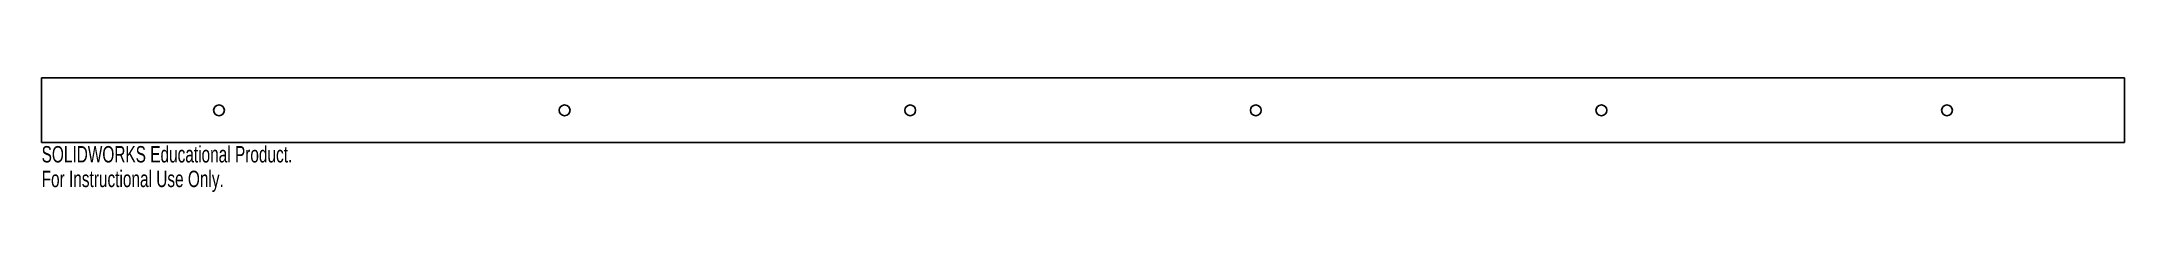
# Model space of a CAD drawing. Header units: inches. Extents: x -12.1 to 12.1, y -0.9 to 0.4.
import ezdxf

# ---------------------------------------------------------------- set-up
doc = ezdxf.new("R2010")
doc.units = ezdxf.units.IN
doc.header["$MEASUREMENT"] = 0
doc.styles.add('SLDTEXTSTYLE0', font='TXT', dxfattribs={"width": 0.7})

msp = doc.modelspace()

# ---------------------------------------------------------------- linework, layer by layer
at = {"color": 7, "linetype": 'Continuous', "lineweight": 25}
for p, q in [((-12.053, 0.375), (12.053, 0.375)), ((-12.053, -0.375), (-12.053, 0.375)), ((12.053, 0.375), (12.053, -0.375)), ((12.053, -0.375), (-12.053, -0.375))]:
    msp.add_line(p, q, dxfattribs=at)
for centre in [(-10, 0), (-6, 0), (-2, 0), (2, 0), (6, 0), (10, 0)]:
    msp.add_circle(centre, 0.0625, dxfattribs=at)

# ---------------------------------------------------------------- texts
at = {"color": 7, "linetype": 'Continuous', "char_height": 0.1903, "attachment_point": 1, "style": 'SLDTEXTSTYLE0'}
for s, insert in [('SOLIDWORKS Educational Product.', (-12.053, -0.415)), ('For Instructional Use Only.', (-12.053, -0.701))]:
    msp.add_mtext(s, dxfattribs=dict(at, insert=insert))

doc.saveas('drawing.dxf')
